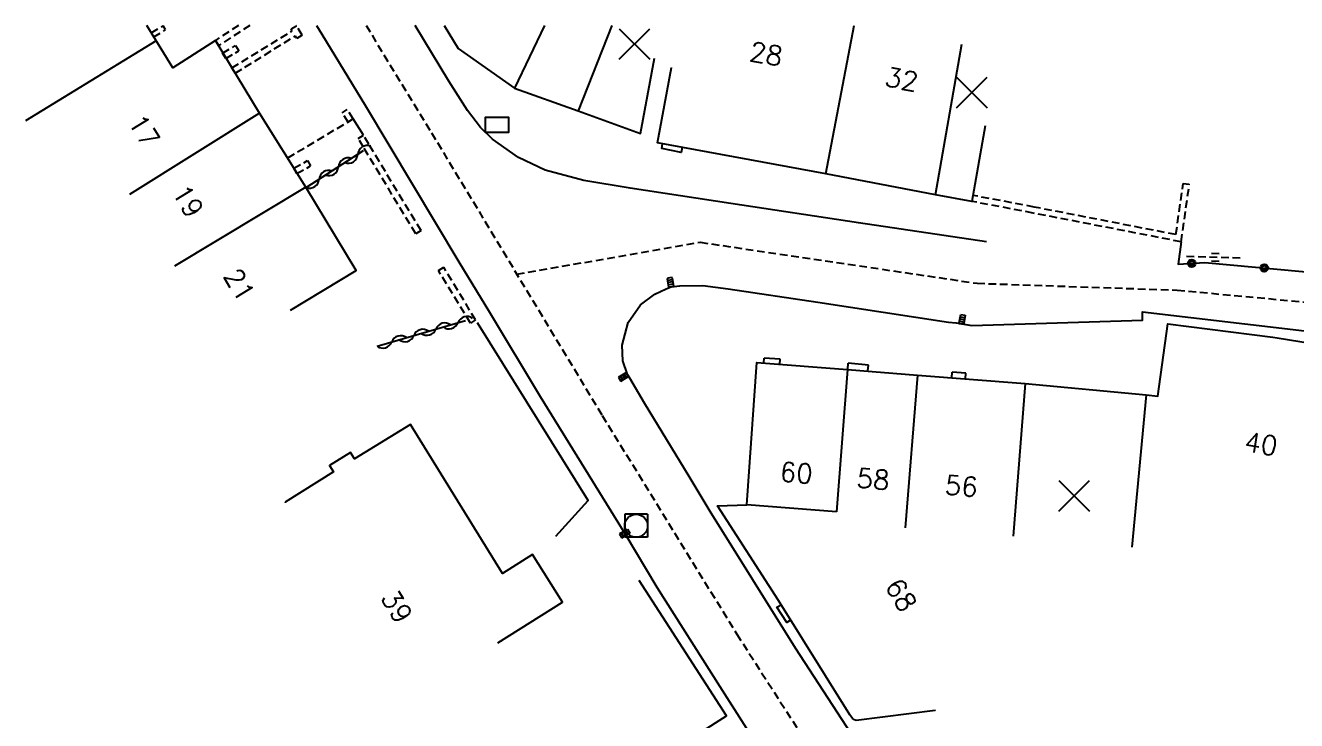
# Model space of a CAD drawing. Header units: millimetres. Extents: x 114000 to 115000, y 122000 to 123000.
# Drawn here: x 114252.1 to 114335.1, y 122954.6 to 123000 of the extents above; entities that cross this region are included whole.
import ezdxf
from ezdxf.enums import TextEntityAlignment as Align

# ---------------------------------------------------------------- set-up
doc = ezdxf.new("R2010")
doc.units = ezdxf.units.MM
doc.linetypes.add('DASHED', pattern=[0.75, 0.5, -0.25])
doc.layers.get('0').update_dxf_attribs({"linetype": 'CONTINUOUS'})
for name, color, linetype in [('W0001', 6, 'DASHED'), ('W0008', 7, 'CONTINUOUS'), ('W0100', 7, 'CONTINUOUS'), ('W0105', 7, 'CONTINUOUS'), ('W0112', 1, 'DASHED'), ('W0220', 5, 'DASHED'), ('W0310', 3, 'CONTINUOUS'), ('W0322', 7, 'CONTINUOUS'), ('W0400', 7, 'CONTINUOUS'), ('W0420', 7, 'CONTINUOUS'), ('W0991', 7, 'CONTINUOUS'), ('W1102', 7, 'CONTINUOUS'), ('W1471', 7, 'CONTINUOUS')]:
    doc.layers.add(name, color=color, linetype=linetype)
doc.styles.get("Standard").update_dxf_attribs({"font": 'romans.shx', "width": 0.85})

# ---------------------------------------------------------------- blocks, each defined once
blk = doc.blocks.new('t991o')
at = {"color": 0, "linetype": 'Continuous'}
for p, q in [((-1, 1), (1, -1)), ((-1, -1), (1, 1))]:
    blk.add_line(p, q, dxfattribs=at)
blk = doc.blocks.new('T1471')
at = {"color": 0, "linetype": 'Continuous', "flags": 128}
blk.add_lwpolyline([(-0.75, -0.5), (-0.75, 0.5), (0.75, 0.5), (0.75, -0.5), (-0.75, -0.5)], dxfattribs=at)
blk = doc.blocks.new('T400')
for p, q in [((-0.15, 0.3), (0.15, 0.3)), ((-0.15, -0.25), (-0.15, 0.3)), ((-0.15, 0.15), (0.15, 0.15)), ((-0.15, 0), (0.15, 0)), ((0.15, 0.3), (0.15, -0.25)), ((-0.15, -0.15), (0.15, -0.15)), ((-0.15, -0.25), (-0.15, -0.3)), ((-0.15, -0.3), (0.15, -0.3)), ((0.15, -0.3), (0.15, -0.25))]:
    blk.add_line(p, q)
blk = doc.blocks.new('T420')
for p, q in [((0.75, 0.75), (-0.75, 0.75)), ((-0.75, 0.75), (-0.75, -0.75)), ((0.75, 0.75), (0.75, -0.75)), ((0.75, -0.75), (-0.75, -0.75))]:
    blk.add_line(p, q)
blk.add_ellipse((0, 0), major_axis=(-0.53, 0.53), ratio=1, start_param=3.926991, end_param=10.210176)
blk = doc.blocks.new('t310o')
at = {"color": 0, "linetype": 'Continuous'}
for centre, start, end in [((-0.5, 0.375), 216.8699, 323.1304), ((0.5, -0.375), 36.8699, 143.1303)]:
    blk.add_arc(centre, 0.625, start, end, dxfattribs=at)
blk = doc.blocks.new('t220o')
at = {"color": 0, "linetype": 'Continuous'}
for p, q in [((-0.25, 0.25), (0.25, 0.25)), ((-0.25, -0.25), (0.25, -0.25))]:
    blk.add_line(p, q, dxfattribs=at)
blk = doc.blocks.new('t322o')
at = {"color": 0, "linetype": 'Continuous'}
for radius in [0.25, 0.15]:
    blk.add_circle((0, 0), radius, dxfattribs=at)

msp = doc.modelspace()

# ---------------------------------------------------------------- linework, layer by layer
at = {"layer": 'W0001'}
for points in [[(114274.317, 123000), (114278.588, 122992.992), (114289.734, 122974.542), (114298.516, 122960.275), (114305.286, 122949.746), (114314.552, 122936.168), (114321.758, 122925.961), (114330.302, 122913.908), (114337.767, 122903.385), (114345.277, 122892.8), (114351.946, 122883.396), (114357.296, 122875.97), (114361.677, 122870.313), (114366.25, 122865.202), (114374.028, 122858.194), (114384.462, 122849.379)], [(114284.161, 122983.767), (114296.128, 122985.848), (114314.196, 122983.171), (114327.251, 122982.726), (114340.49, 122981.49), (114355.418, 122980.198)]]:
    msp.add_lwpolyline(points, dxfattribs=at)
at = {"layer": 'W0008'}
for points in [[(114271.092, 123000), (114271.44, 122999.43), (114274.288, 122994.754), (114280.377, 122984.563), (114282.375, 122981.282), (114285.692, 122975.783), (114291.201, 122966.844), (114293.308, 122963.346), (114297.408, 122956.846), (114298.973, 122954.39), (114301.916, 122949.812), (114305.091, 122944.96), (114310.993, 122936.386), (114312.674, 122933.992), (114313.694, 122932.523), (114315.635, 122929.805), (114320.808, 122922.524), (114324.32, 122917.532), (114331.425, 122907.533)], [(114314.811, 122985.887), (114306.457, 122987.124), (114298.132, 122988.385), (114291.562, 122989.378), (114288.529, 122989.879), (114286.007, 122990.557), (114284.258, 122991.388), (114282.565, 122992.586), (114281.781, 122993.342), (114280.947, 122994.451), (114279.722, 122996.369), (114277.527, 123000)], [(114308.725, 122949.565), (114302.346, 122959.364), (114296.781, 122968.286), (114295.404, 122970.563), (114292.492, 122975.351), (114291.525, 122976.979), (114291.383, 122977.226), (114291.08, 122978.109), (114291.024, 122979.138), (114291.419, 122980.614), (114292.242, 122981.754), (114293.165, 122982.471), (114293.903, 122982.803), (114294.239, 122982.934), (114294.795, 122983.012), (114296.308, 122983.02), (114297.961, 122982.811), (114303.803, 122981.932), (114312.336, 122980.637), (114312.829, 122980.579), (114313.847, 122980.409), (114324.991, 122980.766), (114324.997, 122981.31), (114334.82, 122980.159), (114340.525, 122979.472)]]:
    msp.add_lwpolyline(points, dxfattribs=at)
at = {"layer": 'W0100'}
for points in [[(114269.387, 122981.423), (114273.667, 122984.008), (114270.379, 122989.45), (114267.364, 122994.273), (114264.483, 122999.015), (114261.699, 122997.226), (114260.001, 123000)], [(114279.418, 123000), (114280.332, 122998.503), (114284.008, 122995.901)], [(114284.008, 122995.901), (114288.173, 122994.433), (114292.234, 122992.952), (114293.144, 122997.869)], [(114314.721, 122993.441), (114313.855, 122988.517), (114311.479, 122988.935), (114304.326, 122990.308), (114293.34, 122992.34), (114294.25, 122997.257), (114294.25, 122997.257), (114294.25, 122997.257), (114294.25, 122997.257), (114294.25, 122997.257), (114294.25, 122997.257), (114294.25, 122997.257), (114294.25, 122997.257), (114294.25, 122997.257), (114294.25, 122997.257), (114294.25, 122997.257), (114294.25, 122997.257), (114294.25, 122997.257), (114294.25, 122997.257), (114294.25, 122997.257), (114294.25, 122997.257), (114294.25, 122997.257), (114294.25, 122997.257), (114294.25, 122997.257), (114294.25, 122997.257), (114294.25, 122997.257), (114294.25, 122997.257), (114294.25, 122997.257), (114294.25, 122997.257), (114294.25, 122997.257), (114294.25, 122997.257), (114294.25, 122997.257), (114294.25, 122997.257), (114294.25, 122997.257), (114294.25, 122997.257), (114294.25, 122997.257), (114294.25, 122997.257), (114294.25, 122997.257), (114294.25, 122997.257), (114294.25, 122997.257), (114294.25, 122997.257), (114294.25, 122997.257), (114294.25, 122997.257), (114294.25, 122997.257), (114294.25, 122997.257), (114294.25, 122997.257), (114294.25, 122997.257), (114294.25, 122997.257), (114294.25, 122997.257), (114294.25, 122997.257), (114294.25, 122997.257), (114294.25, 122997.257), (114294.25, 122997.257), (114294.25, 122997.257), (114294.25, 122997.257), (114294.25, 122997.257), (114294.25, 122997.257), (114294.25, 122997.257), (114294.25, 122997.257), (114294.25, 122997.257), (114294.25, 122997.257), (114294.25, 122997.257), (114294.25, 122997.257), (114294.25, 122997.257), (114294.25, 122997.257), (114294.25, 122997.257), (114294.25, 122997.257), (114294.25, 122997.257), (114294.25, 122997.257), (114294.25, 122997.257), (114294.25, 122997.257), (114294.25, 122997.257), (114294.25, 122997.257), (114294.25, 122997.257), (114294.25, 122997.257), (114294.25, 122997.257), (114294.25, 122997.257), (114294.25, 122997.257), (114294.25, 122997.257), (114294.25, 122997.257), (114294.25, 122997.257), (114294.25, 122997.257), (114294.25, 122997.257), (114294.25, 122997.257), (114294.25, 122997.257), (114294.25, 122997.257), (114294.25, 122997.257), (114294.25, 122997.257), (114294.25, 122997.257), (114294.25, 122997.257), (114294.25, 122997.257), (114294.25, 122997.257), (114294.25, 122997.257), (114294.25, 122997.257), (114294.25, 122997.257), (114294.25, 122997.257), (114294.25, 122997.257), (114294.25, 122997.257), (114294.25, 122997.257), (114294.25, 122997.257), (114294.25, 122997.257)], [(114311.46, 122955.282), (114311.46, 122955.282), (114306.308, 122954.636), (114306.207, 122954.673), (114306.075, 122954.774), (114305.897, 122955.01), (114301.241, 122962.459), (114297.267, 122968.64), (114299.164, 122968.716), (114299.817, 122978.01), (114305.731, 122977.554), (114310.305, 122977.184), (114317.329, 122976.639), (114325.228, 122975.897), (114325.993, 122975.807), (114326.645, 122980.52), (114333.513, 122979.659), (114333.788, 122979.611), (114340.499, 122978.513)], [(114282.91, 122959.695), (114287.139, 122962.363), (114285.184, 122965.462), (114283.223, 122964.233), (114277.229, 122973.953), (114273.565, 122971.714), (114273.293, 122972.133), (114271.923, 122971.27), (114272.184, 122970.855), (114269.048, 122968.878), (114269.048, 122968.878), (114269.048, 122968.878), (114269.048, 122968.878), (114269.048, 122968.878), (114269.048, 122968.878), (114269.048, 122968.878), (114269.048, 122968.878), (114269.048, 122968.878), (114269.048, 122968.878), (114269.048, 122968.878), (114269.048, 122968.878), (114269.048, 122968.878), (114269.048, 122968.878), (114269.048, 122968.878), (114269.048, 122968.878), (114269.048, 122968.878), (114269.048, 122968.878), (114269.048, 122968.878), (114269.048, 122968.878), (114269.048, 122968.878), (114269.048, 122968.878), (114269.048, 122968.878), (114269.048, 122968.878), (114269.048, 122968.878), (114269.048, 122968.878), (114269.048, 122968.878), (114269.048, 122968.878), (114269.048, 122968.878), (114269.048, 122968.878), (114269.048, 122968.878), (114269.048, 122968.878), (114269.048, 122968.878), (114269.048, 122968.878), (114269.048, 122968.878), (114269.048, 122968.878), (114269.048, 122968.878), (114269.048, 122968.878), (114269.048, 122968.878), (114269.048, 122968.878), (114269.048, 122968.878), (114269.048, 122968.878), (114269.048, 122968.878), (114269.048, 122968.878), (114269.048, 122968.878), (114269.048, 122968.878), (114269.048, 122968.878), (114269.048, 122968.878), (114269.048, 122968.878), (114269.048, 122968.878), (114269.048, 122968.878), (114269.048, 122968.878), (114269.048, 122968.878), (114269.048, 122968.878), (114269.048, 122968.878), (114269.048, 122968.878), (114269.048, 122968.878), (114269.048, 122968.878), (114269.048, 122968.878), (114269.048, 122968.878), (114269.048, 122968.878), (114269.048, 122968.878), (114269.048, 122968.878), (114269.048, 122968.878), (114269.048, 122968.878), (114269.048, 122968.878), (114269.048, 122968.878), (114269.048, 122968.878), (114269.048, 122968.878), (114269.048, 122968.878), (114269.048, 122968.878), (114269.048, 122968.878), (114269.048, 122968.878), (114269.048, 122968.878), (114269.048, 122968.878), (114269.048, 122968.878), (114269.048, 122968.878), (114269.048, 122968.878), (114269.048, 122968.878), (114269.048, 122968.878), (114269.048, 122968.878), (114269.048, 122968.878), (114269.048, 122968.878), (114269.048, 122968.878), (114269.048, 122968.878), (114269.048, 122968.878), (114269.048, 122968.878), (114269.048, 122968.878), (114269.048, 122968.878), (114269.048, 122968.878), (114269.048, 122968.878), (114269.048, 122968.878)]]:
    msp.add_lwpolyline(points, dxfattribs=at)
at = {"layer": 'W0105'}
for p, q in [((114269.774, 122999.98), (114269.762, 123000)), ((114274.161, 122992.831), (114273.487, 122993.903)), ((114300.286, 122977.974), (114300.31, 122978.283)), ((114301.346, 122978.225), (114300.31, 122978.283)), ((114301.32, 122977.894), (114301.346, 122978.225)), ((114305.756, 122977.552), (114305.787, 122977.958)), ((114307.106, 122977.828), (114305.787, 122977.958)), ((114307.077, 122977.45), (114307.106, 122977.828)), ((114312.556, 122977.009), (114312.584, 122977.372)), ((114313.468, 122977.298), (114312.584, 122977.372)), ((114313.44, 122976.941), (114313.468, 122977.298))]:
    msp.add_line(p, q, dxfattribs=at)
for points in [[(114294.95, 122992.042), (114294.887, 122991.701), (114293.613, 122991.964), (114293.671, 122992.279)], [(114286.698, 122966.665), (114288.818, 122969.002), (114281.595, 122980.591)], [(114293.958, 122952.295), (114294.351, 122952.648), (114296.099, 122953.839), (114297.847, 122954.951), (114292.137, 122963.765)], [(114302.032, 122961.195), (114301.779, 122961.036), (114301.137, 122962.025), (114301.407, 122962.194)]]:
    msp.add_lwpolyline(points, dxfattribs=at)
at = {"layer": 'W0112'}
for p, q in [((114260.293, 122999.523), (114261.068, 122999.98)), ((114260.46, 122999.25), (114261.235, 122999.707)), ((114261.235, 122999.707), (114261.068, 122999.98)), ((114265.997, 123000), (114264.483, 122999.015)), ((114270.145, 122999.36), (114269.774, 122999.98)), ((114265.777, 122996.888), (114269.707, 122999.312)), ((114273.487, 122993.903), (114269.171, 122991.32)), ((114273.487, 122993.903), (114273.093, 122994.516)), ((114327.515, 122985.878), (114328.051, 122989.629)), ((114281.468, 122980.776), (114279.386, 122984.215))]:
    msp.add_line(p, q, dxfattribs=at)
for points in [[(114266.732, 123000), (114264.702, 122998.679), (114264.483, 122999.015), (114264.483, 122999.015), (114264.483, 122999.015), (114264.483, 122999.015), (114264.483, 122999.015), (114264.483, 122999.015), (114264.483, 122999.015), (114264.483, 122999.015), (114264.483, 122999.015), (114264.483, 122999.015), (114264.483, 122999.015), (114264.483, 122999.015), (114264.483, 122999.015), (114264.483, 122999.015), (114264.483, 122999.015), (114264.483, 122999.015), (114264.483, 122999.015), (114264.483, 122999.015), (114264.483, 122999.015), (114264.483, 122999.015), (114264.483, 122999.015), (114264.483, 122999.015), (114264.483, 122999.015), (114264.483, 122999.015), (114264.483, 122999.015), (114264.483, 122999.015), (114264.483, 122999.015), (114264.483, 122999.015), (114264.483, 122999.015), (114264.483, 122999.015), (114264.483, 122999.015), (114264.483, 122999.015), (114264.483, 122999.015), (114264.483, 122999.015), (114264.483, 122999.015), (114264.483, 122999.015), (114264.483, 122999.015), (114264.483, 122999.015), (114264.483, 122999.015), (114264.483, 122999.015), (114264.483, 122999.015), (114264.483, 122999.015), (114264.483, 122999.015), (114264.483, 122999.015), (114264.483, 122999.015), (114264.483, 122999.015), (114264.483, 122999.015), (114264.483, 122999.015), (114264.483, 122999.015), (114264.483, 122999.015), (114264.483, 122999.015), (114264.483, 122999.015), (114264.483, 122999.015), (114264.483, 122999.015), (114264.483, 122999.015), (114264.483, 122999.015), (114264.483, 122999.015), (114264.483, 122999.015), (114264.483, 122999.015), (114264.483, 122999.015), (114264.483, 122999.015), (114264.483, 122999.015), (114264.483, 122999.015), (114264.483, 122999.015), (114264.483, 122999.015), (114264.483, 122999.015), (114264.483, 122999.015), (114264.483, 122999.015), (114264.483, 122999.015), (114264.483, 122999.015), (114264.483, 122999.015), (114264.483, 122999.015), (114264.483, 122999.015), (114264.483, 122999.015), (114264.483, 122999.015), (114264.483, 122999.015), (114264.483, 122999.015), (114264.483, 122999.015), (114264.483, 122999.015), (114264.483, 122999.015), (114264.483, 122999.015), (114264.483, 122999.015), (114264.483, 122999.015), (114264.483, 122999.015), (114264.483, 122999.015), (114264.483, 122999.015), (114264.483, 122999.015), (114264.483, 122999.015), (114264.483, 122999.015), (114264.483, 122999.015), (114264.483, 122999.015), (114264.483, 122999.015), (114264.483, 122999.015), (114264.483, 122999.015), (114264.483, 122999.015), (114264.483, 122999.015), (114264.483, 122999.015)], [(114265.777, 122996.888), (114265.567, 122997.228), (114269.502, 122999.655)], [(114269.502, 122999.655), (114269.43, 122999.774), (114269.774, 122999.98), (114269.774, 122999.98), (114269.774, 122999.98), (114269.774, 122999.98), (114269.774, 122999.98), (114269.774, 122999.98), (114269.774, 122999.98), (114269.774, 122999.98), (114269.774, 122999.98), (114269.774, 122999.98), (114269.774, 122999.98), (114269.774, 122999.98), (114269.774, 122999.98), (114269.774, 122999.98), (114269.774, 122999.98), (114269.774, 122999.98), (114269.774, 122999.98), (114269.774, 122999.98), (114269.774, 122999.98), (114269.774, 122999.98), (114269.774, 122999.98), (114269.774, 122999.98), (114269.774, 122999.98), (114269.774, 122999.98), (114269.774, 122999.98), (114269.774, 122999.98), (114269.774, 122999.98), (114269.774, 122999.98), (114269.774, 122999.98), (114269.774, 122999.98), (114269.774, 122999.98), (114269.774, 122999.98), (114269.774, 122999.98), (114269.774, 122999.98), (114269.774, 122999.98), (114269.774, 122999.98), (114269.774, 122999.98), (114269.774, 122999.98), (114269.774, 122999.98), (114269.774, 122999.98), (114269.774, 122999.98), (114269.774, 122999.98), (114269.774, 122999.98), (114269.774, 122999.98), (114269.774, 122999.98), (114269.774, 122999.98), (114269.774, 122999.98), (114269.774, 122999.98), (114269.774, 122999.98), (114269.774, 122999.98), (114269.774, 122999.98), (114269.774, 122999.98), (114269.774, 122999.98), (114269.774, 122999.98), (114269.774, 122999.98), (114269.774, 122999.98), (114269.774, 122999.98), (114269.774, 122999.98), (114269.774, 122999.98), (114269.774, 122999.98), (114269.774, 122999.98), (114269.774, 122999.98), (114269.774, 122999.98), (114269.774, 122999.98), (114269.774, 122999.98), (114269.774, 122999.98), (114269.774, 122999.98), (114269.774, 122999.98), (114269.774, 122999.98), (114269.774, 122999.98), (114269.774, 122999.98), (114269.774, 122999.98), (114269.774, 122999.98), (114269.774, 122999.98), (114269.774, 122999.98), (114269.774, 122999.98), (114269.774, 122999.98), (114269.774, 122999.98), (114269.774, 122999.98), (114269.774, 122999.98), (114269.774, 122999.98), (114269.774, 122999.98), (114269.774, 122999.98), (114269.774, 122999.98), (114269.774, 122999.98), (114269.774, 122999.98), (114269.774, 122999.98), (114269.774, 122999.98), (114269.774, 122999.98), (114269.774, 122999.98), (114269.774, 122999.98), (114269.774, 122999.98), (114269.774, 122999.98), (114269.774, 122999.98), (114269.774, 122999.98), (114269.774, 122999.98), (114269.774, 122999.98), (114269.774, 122999.98), (114269.774, 122999.98), (114269.774, 122999.98), (114269.774, 122999.98), (114269.774, 122999.98), (114269.774, 122999.98), (114269.774, 122999.98), (114269.774, 122999.98), (114269.774, 122999.98), (114269.774, 122999.98), (114269.774, 122999.98), (114269.774, 122999.98), (114269.774, 122999.98), (114269.774, 122999.98), (114269.774, 122999.98), (114269.774, 122999.98), (114269.774, 122999.98), (114269.774, 122999.98), (114269.774, 122999.98), (114269.774, 122999.98)], [(114265.161, 122997.841), (114264.958, 122998.186), (114265.802, 122998.683), (114266.005, 122998.338), (114266.005, 122998.338), (114266.005, 122998.338), (114266.005, 122998.338), (114266.005, 122998.338), (114266.005, 122998.338), (114266.005, 122998.338), (114266.005, 122998.338), (114266.005, 122998.338), (114266.005, 122998.338), (114266.005, 122998.338), (114266.005, 122998.338), (114266.005, 122998.338), (114266.005, 122998.338), (114266.005, 122998.338), (114266.005, 122998.338), (114266.005, 122998.338), (114266.005, 122998.338), (114266.005, 122998.338), (114266.005, 122998.338), (114266.005, 122998.338), (114266.005, 122998.338), (114266.005, 122998.338), (114266.005, 122998.338), (114266.005, 122998.338), (114266.005, 122998.338), (114266.005, 122998.338), (114266.005, 122998.338), (114266.005, 122998.338), (114266.005, 122998.338), (114266.005, 122998.338), (114266.005, 122998.338), (114266.005, 122998.338), (114266.005, 122998.338), (114266.005, 122998.338), (114266.005, 122998.338), (114266.005, 122998.338), (114266.005, 122998.338), (114266.005, 122998.338), (114266.005, 122998.338), (114266.005, 122998.338), (114266.005, 122998.338), (114266.005, 122998.338), (114266.005, 122998.338), (114266.005, 122998.338), (114266.005, 122998.338), (114266.005, 122998.338), (114266.005, 122998.338), (114266.005, 122998.338), (114266.005, 122998.338), (114266.005, 122998.338), (114266.005, 122998.338), (114266.005, 122998.338), (114266.005, 122998.338), (114266.005, 122998.338), (114266.005, 122998.338), (114266.005, 122998.338), (114266.005, 122998.338), (114266.005, 122998.338), (114266.005, 122998.338), (114266.005, 122998.338), (114266.005, 122998.338), (114266.005, 122998.338), (114266.005, 122998.338), (114266.005, 122998.338), (114266.005, 122998.338), (114266.005, 122998.338), (114266.005, 122998.338), (114266.005, 122998.338), (114266.005, 122998.338), (114266.005, 122998.338), (114266.005, 122998.338), (114266.005, 122998.338), (114266.005, 122998.338), (114266.005, 122998.338), (114266.005, 122998.338), (114266.005, 122998.338), (114266.005, 122998.338), (114266.005, 122998.338), (114266.005, 122998.338), (114266.005, 122998.338), (114266.005, 122998.338), (114266.005, 122998.338), (114266.005, 122998.338), (114266.005, 122998.338), (114266.005, 122998.338), (114266.005, 122998.338), (114266.005, 122998.338), (114266.005, 122998.338), (114266.005, 122998.338), (114266.005, 122998.338), (114266.005, 122998.338), (114266.005, 122998.338), (114266.005, 122998.338), (114266.005, 122998.338), (114266.005, 122998.338), (114266.005, 122998.338), (114266.005, 122998.338), (114266.005, 122998.338), (114266.005, 122998.338), (114266.005, 122998.338), (114266.005, 122998.338), (114266.005, 122998.338), (114266.005, 122998.338), (114266.005, 122998.338), (114266.005, 122998.338), (114266.005, 122998.338), (114266.005, 122998.338), (114266.005, 122998.338), (114266.005, 122998.338), (114266.005, 122998.338), (114266.005, 122998.338), (114266.005, 122998.338), (114266.005, 122998.338), (114266.005, 122998.338), (114266.005, 122998.338), (114266.005, 122998.338)], [(114270.145, 122999.36), (114269.802, 122999.154), (114269.707, 122999.312)], [(114265.161, 122997.841), (114266.005, 122998.338), (114266.005, 122998.338), (114266.005, 122998.338), (114266.005, 122998.338), (114266.005, 122998.338), (114266.005, 122998.338), (114266.005, 122998.338), (114266.005, 122998.338), (114266.005, 122998.338), (114266.005, 122998.338), (114266.005, 122998.338), (114266.005, 122998.338), (114266.005, 122998.338), (114266.005, 122998.338), (114266.005, 122998.338), (114266.005, 122998.338), (114266.005, 122998.338), (114266.005, 122998.338), (114266.005, 122998.338), (114266.005, 122998.338), (114266.005, 122998.338), (114266.005, 122998.338), (114266.005, 122998.338), (114266.005, 122998.338), (114266.005, 122998.338), (114266.005, 122998.338), (114266.005, 122998.338), (114266.005, 122998.338), (114266.005, 122998.338), (114266.005, 122998.338), (114266.005, 122998.338), (114266.005, 122998.338), (114266.005, 122998.338), (114266.005, 122998.338), (114266.005, 122998.338), (114266.005, 122998.338), (114266.005, 122998.338), (114266.005, 122998.338), (114266.005, 122998.338), (114266.005, 122998.338), (114266.005, 122998.338), (114266.005, 122998.338), (114266.005, 122998.338), (114266.005, 122998.338), (114266.005, 122998.338), (114266.005, 122998.338), (114266.005, 122998.338), (114266.005, 122998.338), (114266.005, 122998.338), (114266.005, 122998.338), (114266.005, 122998.338), (114266.005, 122998.338), (114266.005, 122998.338), (114266.005, 122998.338), (114266.005, 122998.338), (114266.005, 122998.338), (114266.005, 122998.338), (114266.005, 122998.338), (114266.005, 122998.338), (114266.005, 122998.338), (114266.005, 122998.338), (114266.005, 122998.338), (114266.005, 122998.338), (114266.005, 122998.338), (114266.005, 122998.338), (114266.005, 122998.338), (114266.005, 122998.338), (114266.005, 122998.338), (114266.005, 122998.338), (114266.005, 122998.338), (114266.005, 122998.338), (114266.005, 122998.338), (114266.005, 122998.338), (114266.005, 122998.338), (114266.005, 122998.338), (114266.005, 122998.338), (114266.005, 122998.338), (114266.005, 122998.338), (114266.005, 122998.338), (114266.005, 122998.338), (114266.005, 122998.338), (114266.005, 122998.338), (114266.005, 122998.338), (114266.005, 122998.338), (114266.005, 122998.338), (114266.005, 122998.338), (114266.005, 122998.338), (114266.005, 122998.338), (114266.005, 122998.338), (114266.005, 122998.338), (114266.005, 122998.338), (114266.005, 122998.338), (114266.005, 122998.338), (114266.005, 122998.338), (114266.005, 122998.338), (114266.005, 122998.338), (114266.005, 122998.338), (114266.005, 122998.338), (114266.005, 122998.338), (114266.005, 122998.338), (114266.005, 122998.338), (114266.005, 122998.338), (114266.005, 122998.338), (114266.005, 122998.338), (114266.005, 122998.338), (114266.005, 122998.338), (114266.005, 122998.338), (114266.005, 122998.338), (114266.005, 122998.338), (114266.005, 122998.338), (114266.005, 122998.338), (114266.005, 122998.338), (114266.005, 122998.338), (114266.005, 122998.338), (114266.005, 122998.338), (114266.005, 122998.338), (114266.005, 122998.338), (114266.005, 122998.338), (114266.005, 122998.338)], [(114273.487, 122993.903), (114273.151, 122993.687), (114272.757, 122994.3), (114273.093, 122994.516), (114273.093, 122994.516), (114273.093, 122994.516), (114273.093, 122994.516), (114273.093, 122994.516), (114273.093, 122994.516), (114273.093, 122994.516), (114273.093, 122994.516), (114273.093, 122994.516), (114273.093, 122994.516), (114273.093, 122994.516), (114273.093, 122994.516), (114273.093, 122994.516), (114273.093, 122994.516), (114273.093, 122994.516), (114273.093, 122994.516), (114273.093, 122994.516), (114273.093, 122994.516), (114273.093, 122994.516), (114273.093, 122994.516), (114273.093, 122994.516), (114273.093, 122994.516), (114273.093, 122994.516), (114273.093, 122994.516), (114273.093, 122994.516), (114273.093, 122994.516), (114273.093, 122994.516), (114273.093, 122994.516), (114273.093, 122994.516), (114273.093, 122994.516), (114273.093, 122994.516), (114273.093, 122994.516), (114273.093, 122994.516), (114273.093, 122994.516), (114273.093, 122994.516), (114273.093, 122994.516), (114273.093, 122994.516), (114273.093, 122994.516), (114273.093, 122994.516), (114273.093, 122994.516), (114273.093, 122994.516), (114273.093, 122994.516), (114273.093, 122994.516), (114273.093, 122994.516), (114273.093, 122994.516), (114273.093, 122994.516), (114273.093, 122994.516), (114273.093, 122994.516), (114273.093, 122994.516), (114273.093, 122994.516), (114273.093, 122994.516), (114273.093, 122994.516), (114273.093, 122994.516), (114273.093, 122994.516), (114273.093, 122994.516), (114273.093, 122994.516), (114273.093, 122994.516), (114273.093, 122994.516), (114273.093, 122994.516), (114273.093, 122994.516), (114273.093, 122994.516), (114273.093, 122994.516), (114273.093, 122994.516), (114273.093, 122994.516), (114273.093, 122994.516), (114273.093, 122994.516), (114273.093, 122994.516), (114273.093, 122994.516), (114273.093, 122994.516), (114273.093, 122994.516), (114273.093, 122994.516), (114273.093, 122994.516), (114273.093, 122994.516), (114273.093, 122994.516), (114273.093, 122994.516), (114273.093, 122994.516), (114273.093, 122994.516), (114273.093, 122994.516), (114273.093, 122994.516), (114273.093, 122994.516), (114273.093, 122994.516), (114273.093, 122994.516), (114273.093, 122994.516), (114273.093, 122994.516), (114273.093, 122994.516), (114273.093, 122994.516), (114273.093, 122994.516), (114273.093, 122994.516), (114273.093, 122994.516), (114273.093, 122994.516), (114273.093, 122994.516), (114273.093, 122994.516), (114273.093, 122994.516), (114273.093, 122994.516), (114273.093, 122994.516), (114273.093, 122994.516), (114273.093, 122994.516), (114273.093, 122994.516), (114273.093, 122994.516), (114273.093, 122994.516), (114273.093, 122994.516), (114273.093, 122994.516), (114273.093, 122994.516), (114273.093, 122994.516), (114273.093, 122994.516), (114273.093, 122994.516), (114273.093, 122994.516), (114273.093, 122994.516), (114273.093, 122994.516), (114273.093, 122994.516), (114273.093, 122994.516), (114273.093, 122994.516), (114273.093, 122994.516), (114273.093, 122994.516), (114273.093, 122994.516), (114273.093, 122994.516), (114273.093, 122994.516)], [(114277.906, 122986.611), (114277.564, 122986.404), (114274.147, 122992.054), (114273.814, 122992.631), (114274.161, 122992.831), (114274.161, 122992.831), (114274.161, 122992.831), (114274.161, 122992.831), (114274.161, 122992.831), (114274.161, 122992.831), (114274.161, 122992.831), (114274.161, 122992.831), (114274.161, 122992.831), (114274.161, 122992.831), (114274.161, 122992.831), (114274.161, 122992.831), (114274.161, 122992.831), (114274.161, 122992.831), (114274.161, 122992.831), (114274.161, 122992.831), (114274.161, 122992.831), (114274.161, 122992.831), (114274.161, 122992.831), (114274.161, 122992.831), (114274.161, 122992.831), (114274.161, 122992.831), (114274.161, 122992.831), (114274.161, 122992.831), (114274.161, 122992.831), (114274.161, 122992.831), (114274.161, 122992.831), (114274.161, 122992.831), (114274.161, 122992.831), (114274.161, 122992.831), (114274.161, 122992.831), (114274.161, 122992.831), (114274.161, 122992.831), (114274.161, 122992.831), (114274.161, 122992.831), (114274.161, 122992.831), (114274.161, 122992.831), (114274.161, 122992.831), (114274.161, 122992.831), (114274.161, 122992.831), (114274.161, 122992.831), (114274.161, 122992.831), (114274.161, 122992.831), (114274.161, 122992.831), (114274.161, 122992.831), (114274.161, 122992.831), (114274.161, 122992.831), (114274.161, 122992.831), (114274.161, 122992.831), (114274.161, 122992.831), (114274.161, 122992.831), (114274.161, 122992.831), (114274.161, 122992.831), (114274.161, 122992.831), (114274.161, 122992.831), (114274.161, 122992.831), (114274.161, 122992.831), (114274.161, 122992.831), (114274.161, 122992.831), (114274.161, 122992.831), (114274.161, 122992.831), (114274.161, 122992.831), (114274.161, 122992.831), (114274.161, 122992.831), (114274.161, 122992.831), (114274.161, 122992.831), (114274.161, 122992.831), (114274.161, 122992.831), (114274.161, 122992.831), (114274.161, 122992.831), (114274.161, 122992.831), (114274.161, 122992.831), (114274.161, 122992.831), (114274.161, 122992.831), (114274.161, 122992.831), (114274.161, 122992.831), (114274.161, 122992.831), (114274.161, 122992.831), (114274.161, 122992.831), (114274.161, 122992.831), (114274.161, 122992.831), (114274.161, 122992.831), (114274.161, 122992.831), (114274.161, 122992.831), (114274.161, 122992.831), (114274.161, 122992.831), (114274.161, 122992.831), (114274.161, 122992.831), (114274.161, 122992.831), (114274.161, 122992.831), (114274.161, 122992.831), (114274.161, 122992.831), (114274.161, 122992.831), (114274.161, 122992.831), (114274.161, 122992.831), (114274.161, 122992.831), (114274.161, 122992.831), (114274.161, 122992.831), (114274.161, 122992.831), (114274.161, 122992.831), (114274.161, 122992.831), (114274.161, 122992.831), (114274.161, 122992.831), (114274.161, 122992.831), (114274.161, 122992.831), (114274.161, 122992.831), (114274.161, 122992.831), (114274.161, 122992.831), (114274.161, 122992.831), (114274.161, 122992.831), (114274.161, 122992.831), (114274.161, 122992.831), (114274.161, 122992.831), (114274.161, 122992.831), (114274.161, 122992.831), (114274.161, 122992.831)], [(114277.906, 122986.611), (114274.491, 122992.257), (114274.161, 122992.831)], [(114269.806, 122990.327), (114269.611, 122990.676), (114270.504, 122991.175), (114270.699, 122990.826), (114270.699, 122990.826), (114270.699, 122990.826), (114270.699, 122990.826), (114270.699, 122990.826), (114270.699, 122990.826), (114270.699, 122990.826), (114270.699, 122990.826), (114270.699, 122990.826), (114270.699, 122990.826), (114270.699, 122990.826), (114270.699, 122990.826), (114270.699, 122990.826), (114270.699, 122990.826), (114270.699, 122990.826), (114270.699, 122990.826), (114270.699, 122990.826), (114270.699, 122990.826), (114270.699, 122990.826), (114270.699, 122990.826), (114270.699, 122990.826), (114270.699, 122990.826), (114270.699, 122990.826), (114270.699, 122990.826), (114270.699, 122990.826), (114270.699, 122990.826), (114270.699, 122990.826), (114270.699, 122990.826), (114270.699, 122990.826), (114270.699, 122990.826), (114270.699, 122990.826), (114270.699, 122990.826), (114270.699, 122990.826), (114270.699, 122990.826), (114270.699, 122990.826), (114270.699, 122990.826), (114270.699, 122990.826), (114270.699, 122990.826), (114270.699, 122990.826), (114270.699, 122990.826), (114270.699, 122990.826), (114270.699, 122990.826), (114270.699, 122990.826), (114270.699, 122990.826), (114270.699, 122990.826), (114270.699, 122990.826), (114270.699, 122990.826), (114270.699, 122990.826), (114270.699, 122990.826), (114270.699, 122990.826), (114270.699, 122990.826), (114270.699, 122990.826), (114270.699, 122990.826), (114270.699, 122990.826), (114270.699, 122990.826), (114270.699, 122990.826), (114270.699, 122990.826), (114270.699, 122990.826), (114270.699, 122990.826), (114270.699, 122990.826), (114270.699, 122990.826), (114270.699, 122990.826), (114270.699, 122990.826), (114270.699, 122990.826), (114270.699, 122990.826), (114270.699, 122990.826), (114270.699, 122990.826), (114270.699, 122990.826), (114270.699, 122990.826), (114270.699, 122990.826), (114270.699, 122990.826), (114270.699, 122990.826), (114270.699, 122990.826), (114270.699, 122990.826), (114270.699, 122990.826), (114270.699, 122990.826), (114270.699, 122990.826), (114270.699, 122990.826), (114270.699, 122990.826), (114270.699, 122990.826), (114270.699, 122990.826), (114270.699, 122990.826), (114270.699, 122990.826), (114270.699, 122990.826), (114270.699, 122990.826), (114270.699, 122990.826), (114270.699, 122990.826), (114270.699, 122990.826), (114270.699, 122990.826), (114270.699, 122990.826), (114270.699, 122990.826), (114270.699, 122990.826), (114270.699, 122990.826), (114270.699, 122990.826), (114270.699, 122990.826), (114270.699, 122990.826), (114270.699, 122990.826), (114270.699, 122990.826), (114270.699, 122990.826), (114270.699, 122990.826), (114270.699, 122990.826), (114270.699, 122990.826), (114270.699, 122990.826), (114270.699, 122990.826), (114270.699, 122990.826), (114270.699, 122990.826), (114270.699, 122990.826), (114270.699, 122990.826), (114270.699, 122990.826), (114270.699, 122990.826), (114270.699, 122990.826), (114270.699, 122990.826), (114270.699, 122990.826), (114270.699, 122990.826), (114270.699, 122990.826), (114270.699, 122990.826), (114270.699, 122990.826)], [(114269.806, 122990.327), (114270.699, 122990.826), (114270.699, 122990.826), (114270.699, 122990.826), (114270.699, 122990.826), (114270.699, 122990.826), (114270.699, 122990.826), (114270.699, 122990.826), (114270.699, 122990.826), (114270.699, 122990.826), (114270.699, 122990.826), (114270.699, 122990.826), (114270.699, 122990.826), (114270.699, 122990.826), (114270.699, 122990.826), (114270.699, 122990.826), (114270.699, 122990.826), (114270.699, 122990.826), (114270.699, 122990.826), (114270.699, 122990.826), (114270.699, 122990.826), (114270.699, 122990.826), (114270.699, 122990.826), (114270.699, 122990.826), (114270.699, 122990.826), (114270.699, 122990.826), (114270.699, 122990.826), (114270.699, 122990.826), (114270.699, 122990.826), (114270.699, 122990.826), (114270.699, 122990.826), (114270.699, 122990.826), (114270.699, 122990.826), (114270.699, 122990.826), (114270.699, 122990.826), (114270.699, 122990.826), (114270.699, 122990.826), (114270.699, 122990.826), (114270.699, 122990.826), (114270.699, 122990.826), (114270.699, 122990.826), (114270.699, 122990.826), (114270.699, 122990.826), (114270.699, 122990.826), (114270.699, 122990.826), (114270.699, 122990.826), (114270.699, 122990.826), (114270.699, 122990.826), (114270.699, 122990.826), (114270.699, 122990.826), (114270.699, 122990.826), (114270.699, 122990.826), (114270.699, 122990.826), (114270.699, 122990.826), (114270.699, 122990.826), (114270.699, 122990.826), (114270.699, 122990.826), (114270.699, 122990.826), (114270.699, 122990.826), (114270.699, 122990.826), (114270.699, 122990.826), (114270.699, 122990.826), (114270.699, 122990.826), (114270.699, 122990.826), (114270.699, 122990.826), (114270.699, 122990.826), (114270.699, 122990.826), (114270.699, 122990.826), (114270.699, 122990.826), (114270.699, 122990.826), (114270.699, 122990.826), (114270.699, 122990.826), (114270.699, 122990.826), (114270.699, 122990.826), (114270.699, 122990.826), (114270.699, 122990.826), (114270.699, 122990.826), (114270.699, 122990.826), (114270.699, 122990.826), (114270.699, 122990.826), (114270.699, 122990.826), (114270.699, 122990.826), (114270.699, 122990.826), (114270.699, 122990.826), (114270.699, 122990.826), (114270.699, 122990.826), (114270.699, 122990.826), (114270.699, 122990.826), (114270.699, 122990.826), (114270.699, 122990.826), (114270.699, 122990.826), (114270.699, 122990.826), (114270.699, 122990.826), (114270.699, 122990.826), (114270.699, 122990.826), (114270.699, 122990.826), (114270.699, 122990.826), (114270.699, 122990.826), (114270.699, 122990.826), (114270.699, 122990.826), (114270.699, 122990.826), (114270.699, 122990.826), (114270.699, 122990.826), (114270.699, 122990.826), (114270.699, 122990.826), (114270.699, 122990.826), (114270.699, 122990.826), (114270.699, 122990.826), (114270.699, 122990.826), (114270.699, 122990.826), (114270.699, 122990.826), (114270.699, 122990.826), (114270.699, 122990.826), (114270.699, 122990.826), (114270.699, 122990.826), (114270.699, 122990.826), (114270.699, 122990.826), (114270.699, 122990.826), (114270.699, 122990.826), (114270.699, 122990.826)], [(114327.179, 122986.35), (114327.655, 122989.686), (114328.051, 122989.629), (114328.051, 122989.629), (114328.051, 122989.629), (114328.051, 122989.629), (114328.051, 122989.629), (114328.051, 122989.629), (114328.051, 122989.629), (114328.051, 122989.629), (114328.051, 122989.629), (114328.051, 122989.629), (114328.051, 122989.629), (114328.051, 122989.629), (114328.051, 122989.629), (114328.051, 122989.629), (114328.051, 122989.629), (114328.051, 122989.629), (114328.051, 122989.629), (114328.051, 122989.629), (114328.051, 122989.629), (114328.051, 122989.629), (114328.051, 122989.629), (114328.051, 122989.629), (114328.051, 122989.629), (114328.051, 122989.629), (114328.051, 122989.629), (114328.051, 122989.629), (114328.051, 122989.629), (114328.051, 122989.629), (114328.051, 122989.629), (114328.051, 122989.629), (114328.051, 122989.629), (114328.051, 122989.629), (114328.051, 122989.629), (114328.051, 122989.629), (114328.051, 122989.629), (114328.051, 122989.629), (114328.051, 122989.629), (114328.051, 122989.629), (114328.051, 122989.629), (114328.051, 122989.629), (114328.051, 122989.629), (114328.051, 122989.629), (114328.051, 122989.629), (114328.051, 122989.629), (114328.051, 122989.629), (114328.051, 122989.629), (114328.051, 122989.629), (114328.051, 122989.629), (114328.051, 122989.629), (114328.051, 122989.629), (114328.051, 122989.629), (114328.051, 122989.629), (114328.051, 122989.629), (114328.051, 122989.629), (114328.051, 122989.629), (114328.051, 122989.629), (114328.051, 122989.629), (114328.051, 122989.629), (114328.051, 122989.629), (114328.051, 122989.629), (114328.051, 122989.629), (114328.051, 122989.629), (114328.051, 122989.629), (114328.051, 122989.629), (114328.051, 122989.629), (114328.051, 122989.629), (114328.051, 122989.629), (114328.051, 122989.629), (114328.051, 122989.629), (114328.051, 122989.629), (114328.051, 122989.629), (114328.051, 122989.629), (114328.051, 122989.629), (114328.051, 122989.629), (114328.051, 122989.629), (114328.051, 122989.629), (114328.051, 122989.629), (114328.051, 122989.629), (114328.051, 122989.629), (114328.051, 122989.629), (114328.051, 122989.629), (114328.051, 122989.629), (114328.051, 122989.629), (114328.051, 122989.629), (114328.051, 122989.629), (114328.051, 122989.629), (114328.051, 122989.629), (114328.051, 122989.629), (114328.051, 122989.629), (114328.051, 122989.629), (114328.051, 122989.629), (114328.051, 122989.629), (114328.051, 122989.629), (114328.051, 122989.629), (114328.051, 122989.629), (114328.051, 122989.629), (114328.051, 122989.629), (114328.051, 122989.629), (114328.051, 122989.629), (114328.051, 122989.629), (114328.051, 122989.629), (114328.051, 122989.629), (114328.051, 122989.629), (114328.051, 122989.629), (114328.051, 122989.629), (114328.051, 122989.629), (114328.051, 122989.629), (114328.051, 122989.629), (114328.051, 122989.629), (114328.051, 122989.629), (114328.051, 122989.629), (114328.051, 122989.629), (114328.051, 122989.629), (114328.051, 122989.629), (114328.051, 122989.629), (114328.051, 122989.629), (114328.051, 122989.629)], [(114327.179, 122986.35), (114317.933, 122988.146), (114313.93, 122988.91), (114313.855, 122988.517), (114313.855, 122988.517), (114313.855, 122988.517), (114313.855, 122988.517), (114313.855, 122988.517), (114313.855, 122988.517), (114313.855, 122988.517), (114313.855, 122988.517), (114313.855, 122988.517), (114313.855, 122988.517), (114313.855, 122988.517), (114313.855, 122988.517), (114313.855, 122988.517), (114313.855, 122988.517), (114313.855, 122988.517), (114313.855, 122988.517), (114313.855, 122988.517), (114313.855, 122988.517), (114313.855, 122988.517), (114313.855, 122988.517), (114313.855, 122988.517), (114313.855, 122988.517), (114313.855, 122988.517), (114313.855, 122988.517), (114313.855, 122988.517), (114313.855, 122988.517), (114313.855, 122988.517), (114313.855, 122988.517), (114313.855, 122988.517), (114313.855, 122988.517), (114313.855, 122988.517), (114313.855, 122988.517), (114313.855, 122988.517), (114313.855, 122988.517), (114313.855, 122988.517), (114313.855, 122988.517), (114313.855, 122988.517), (114313.855, 122988.517), (114313.855, 122988.517), (114313.855, 122988.517), (114313.855, 122988.517), (114313.855, 122988.517), (114313.855, 122988.517), (114313.855, 122988.517), (114313.855, 122988.517), (114313.855, 122988.517), (114313.855, 122988.517), (114313.855, 122988.517), (114313.855, 122988.517), (114313.855, 122988.517), (114313.855, 122988.517), (114313.855, 122988.517), (114313.855, 122988.517), (114313.855, 122988.517), (114313.855, 122988.517), (114313.855, 122988.517), (114313.855, 122988.517), (114313.855, 122988.517), (114313.855, 122988.517), (114313.855, 122988.517), (114313.855, 122988.517), (114313.855, 122988.517), (114313.855, 122988.517), (114313.855, 122988.517), (114313.855, 122988.517), (114313.855, 122988.517), (114313.855, 122988.517), (114313.855, 122988.517), (114313.855, 122988.517), (114313.855, 122988.517), (114313.855, 122988.517), (114313.855, 122988.517), (114313.855, 122988.517), (114313.855, 122988.517), (114313.855, 122988.517), (114313.855, 122988.517), (114313.855, 122988.517), (114313.855, 122988.517), (114313.855, 122988.517), (114313.855, 122988.517), (114313.855, 122988.517), (114313.855, 122988.517), (114313.855, 122988.517), (114313.855, 122988.517), (114313.855, 122988.517), (114313.855, 122988.517), (114313.855, 122988.517), (114313.855, 122988.517), (114313.855, 122988.517), (114313.855, 122988.517), (114313.855, 122988.517), (114313.855, 122988.517), (114313.855, 122988.517), (114313.855, 122988.517), (114313.855, 122988.517), (114313.855, 122988.517), (114313.855, 122988.517), (114313.855, 122988.517), (114313.855, 122988.517), (114313.855, 122988.517), (114313.855, 122988.517), (114313.855, 122988.517), (114313.855, 122988.517), (114313.855, 122988.517), (114313.855, 122988.517), (114313.855, 122988.517), (114313.855, 122988.517), (114313.855, 122988.517), (114313.855, 122988.517), (114313.855, 122988.517), (114313.855, 122988.517), (114313.855, 122988.517), (114313.855, 122988.517), (114313.855, 122988.517), (114313.855, 122988.517), (114313.855, 122988.517)], [(114327.515, 122985.878), (114317.857, 122987.753), (114313.855, 122988.517)], [(114281.468, 122980.776), (114281.126, 122980.569), (114279.043, 122984.008), (114279.386, 122984.215), (114279.386, 122984.215), (114279.386, 122984.215), (114279.386, 122984.215), (114279.386, 122984.215), (114279.386, 122984.215), (114279.386, 122984.215), (114279.386, 122984.215), (114279.386, 122984.215), (114279.386, 122984.215), (114279.386, 122984.215), (114279.386, 122984.215), (114279.386, 122984.215), (114279.386, 122984.215), (114279.386, 122984.215), (114279.386, 122984.215), (114279.386, 122984.215), (114279.386, 122984.215), (114279.386, 122984.215), (114279.386, 122984.215), (114279.386, 122984.215), (114279.386, 122984.215), (114279.386, 122984.215), (114279.386, 122984.215), (114279.386, 122984.215), (114279.386, 122984.215), (114279.386, 122984.215), (114279.386, 122984.215), (114279.386, 122984.215), (114279.386, 122984.215), (114279.386, 122984.215), (114279.386, 122984.215), (114279.386, 122984.215), (114279.386, 122984.215), (114279.386, 122984.215), (114279.386, 122984.215), (114279.386, 122984.215), (114279.386, 122984.215), (114279.386, 122984.215), (114279.386, 122984.215), (114279.386, 122984.215), (114279.386, 122984.215), (114279.386, 122984.215), (114279.386, 122984.215), (114279.386, 122984.215), (114279.386, 122984.215), (114279.386, 122984.215), (114279.386, 122984.215), (114279.386, 122984.215), (114279.386, 122984.215), (114279.386, 122984.215), (114279.386, 122984.215), (114279.386, 122984.215), (114279.386, 122984.215), (114279.386, 122984.215), (114279.386, 122984.215), (114279.386, 122984.215), (114279.386, 122984.215), (114279.386, 122984.215), (114279.386, 122984.215), (114279.386, 122984.215), (114279.386, 122984.215), (114279.386, 122984.215), (114279.386, 122984.215), (114279.386, 122984.215), (114279.386, 122984.215), (114279.386, 122984.215), (114279.386, 122984.215), (114279.386, 122984.215), (114279.386, 122984.215), (114279.386, 122984.215), (114279.386, 122984.215), (114279.386, 122984.215), (114279.386, 122984.215), (114279.386, 122984.215), (114279.386, 122984.215), (114279.386, 122984.215), (114279.386, 122984.215), (114279.386, 122984.215), (114279.386, 122984.215), (114279.386, 122984.215), (114279.386, 122984.215), (114279.386, 122984.215), (114279.386, 122984.215), (114279.386, 122984.215), (114279.386, 122984.215), (114279.386, 122984.215), (114279.386, 122984.215), (114279.386, 122984.215), (114279.386, 122984.215), (114279.386, 122984.215), (114279.386, 122984.215), (114279.386, 122984.215), (114279.386, 122984.215), (114279.386, 122984.215), (114279.386, 122984.215), (114279.386, 122984.215), (114279.386, 122984.215), (114279.386, 122984.215), (114279.386, 122984.215), (114279.386, 122984.215), (114279.386, 122984.215), (114279.386, 122984.215), (114279.386, 122984.215), (114279.386, 122984.215), (114279.386, 122984.215), (114279.386, 122984.215), (114279.386, 122984.215), (114279.386, 122984.215), (114279.386, 122984.215), (114279.386, 122984.215), (114279.386, 122984.215), (114279.386, 122984.215), (114279.386, 122984.215), (114279.386, 122984.215), (114279.386, 122984.215), (114279.386, 122984.215)]]:
    msp.add_lwpolyline(points, dxfattribs=at)
at = {"layer": 'W0220'}
msp.add_line((114327.874, 122984.942), (114331.616, 122984.822), dxfattribs=at)
at = {"layer": 'W0310'}
for p, q in [((114270.411, 122989.423), (114274.155, 122991.83)), ((114275.035, 122979.064), (114280.813, 122980.745))]:
    msp.add_line(p, q, dxfattribs=at)
at = {"layer": 'W0322'}
msp.add_lwpolyline([(114327.515, 122985.878), (114327.318, 122984.411), (114329.067, 122984.537), (114338.746, 122983.638), (114342.181, 122983.443), (114348.922, 122982.926)], dxfattribs=at)
at = {"layer": 'W1102'}
for p, q in [((114285.976, 123000), (114284.008, 122995.901)), ((114290.361, 123000), (114288.173, 122994.433)), ((114304.326, 122990.308), (114306.186, 123000)), ((114260.615, 122998.996), (114252.086, 122993.776)), ((114311.479, 122988.935), (114313.212, 122998.783)), ((114267.364, 122994.273), (114258.885, 122988.971)), ((114270.379, 122989.45), (114261.82, 122984.28)), ((114305.731, 122977.554), (114305.015, 122968.265)), ((114310.305, 122977.184), (114309.497, 122967.216)), ((114317.329, 122976.639), (114316.556, 122966.669)), ((114325.228, 122975.897), (114324.293, 122965.941)), ((114305.015, 122968.265), (114299.164, 122968.716))]:
    msp.add_line(p, q, dxfattribs=at)

# ---------------------------------------------------------------- block references
at = {"layer": 'W0220', "rotation": 358.1632714107959}
msp.add_blockref('t220o', (114329.748, 122984.882), dxfattribs=at)
at = {"layer": 'W0310'}
for p, rotation in [((114273.776, 122991.586), 32.73670110367104), ((114272.514, 122990.775), 32.73670110367104), ((114271.252, 122989.964), 32.73670110367104), ((114278.876, 122980.181), 16.22143269598757), ((114280.316, 122980.6), 16.22143269598757), ((114275.995, 122979.343), 16.22143269598757), ((114277.435, 122979.762), 16.22143269598757)]:
    msp.add_blockref('t310o', p, dxfattribs=dict(at, rotation=rotation))
at = {"layer": 'W0322'}
for p, rotation in [((114328.211, 122984.475), 4.120612421164738), ((114332.942, 122984.177), 354.6934178708216)]:
    msp.add_blockref('t322o', p, dxfattribs=dict(at, rotation=rotation))
at = {"layer": 'W0400'}
for p, rotation in [((114294.188, 122983.236), 188.5923224291203), ((114313.227, 122980.817), 349.9793002536513), ((114291.122, 122977.065), 300.3626409503961), ((114291.199, 122966.837), 301.2987879226116)]:
    msp.add_blockref('T400', p, dxfattribs=dict(at, rotation=rotation))
at = {"layer": 'W0420'}
msp.add_blockref('T420', (114291.949, 122967.346), dxfattribs=at)
at = {"layer": 'W0991'}
for p in [(114291.833, 122998.787), (114313.867, 122995.622), (114320.526, 122969.308)]:
    msp.add_blockref('t991o', p, dxfattribs=at)
at = {"layer": 'W1471'}
msp.add_blockref('T1471', (114282.863, 122993.507), dxfattribs=at)

# ---------------------------------------------------------------- texts
at = {"layer": 'W0991'}
for s, rotation, p in [('28', 349.52213, (114300.434, 122998.146)), ('32', 349.12999, (114309.28, 122996.485)), ('17', 302.04154, (114259.821, 122993.127)), ('19', 302.02467, (114262.695, 122988.536)), ('21', 301.13054, (114266.053, 122983.074)), ('40', 350.70187, (114332.737, 122972.691)), ('60', 355.34697, (114302.404, 122970.804)), ('58', 355.36989, (114307.418, 122970.395)), ('56', 355.55987, (114313.177, 122969.94)), ('39', 301.66118, (114276.327, 122962.079)), ('68', 302.22182, (114309.243, 122962.828))]:
    msp.add_text(s, height=1.25, rotation=rotation, dxfattribs=at).set_placement(p, align=Align.MIDDLE)

doc.saveas('drawing.dxf')
